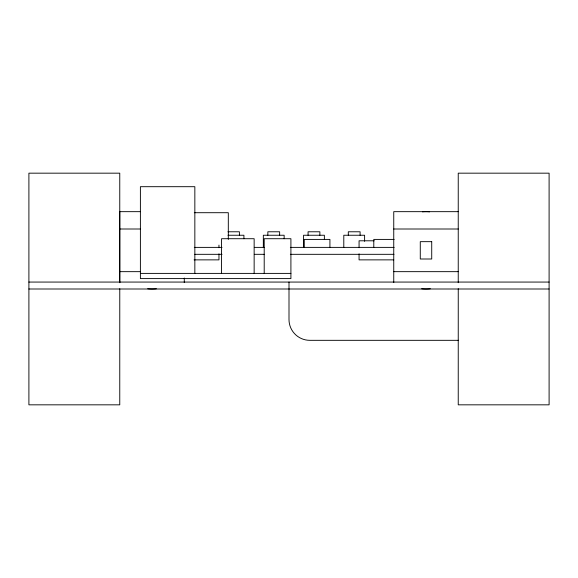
<?xml version="1.0" encoding="UTF-8"?>
<svg xmlns="http://www.w3.org/2000/svg" width="578" height="578" viewBox="0 0 578 578"><rect width="100%" height="100%" fill="white"/><g stroke="black" fill="none" stroke-linecap="round" stroke-linejoin="round"><path stroke-width="0.87" d="M140.382 211.664L119.776 211.664L119.776 282.591M458.253 211.664L393.748 211.664L393.748 282.591M194.302 212.704L228.31 212.704L228.31 239.379M119.776 229.004L140.382 229.004M393.748 229.004L458.253 229.004M227.985 231.778L239.408 231.778L239.408 235.246M227.985 235.246L243.916 235.246L243.916 238.714M394.145 239.408L373.793 239.408L373.793 247.384M374.19 240.795L359.068 240.795L359.068 247.709M194.302 247.384L222.046 247.384M254.313 247.384L264.218 247.384M290.351 247.384L394.145 247.384M194.837 254.32L222.046 254.32M254.313 254.32L264.218 254.32M290.351 254.32L393.972 254.32M194.064 259.869L218.961 259.869L218.961 253.843M393.748 259.869L359.068 259.869L359.068 253.843M119.776 271.66L140.382 271.66M393.748 271.66L458.253 271.66M140.396 273.394L290.907 273.394M28.9 282.064L549.1 282.064M28.9 289L549.1 289M458.585 340.326L309.808 340.326A20.808 20.808 0 0 1 289 319.518L289 282.064M458.238 282.7L458.238 173.169L549.1 173.169L549.1 404.831L458.238 404.831L458.253 288.711M364.602 241.315L364.602 235.246L343.794 235.246L343.794 247.384M360.094 235.246L360.094 231.778L348.303 231.778L348.303 235.246M329.922 247.384L329.922 239.408L304.259 239.408L304.259 247.384M324.374 239.581L324.374 235.246L303.566 235.246L303.566 247.384M319.865 235.246L319.865 231.778L308.074 231.778L308.074 235.246M284.145 238.714L284.145 235.246L263.337 235.246L263.337 247.384M279.636 235.246L279.636 231.778L267.845 231.778L267.845 235.246M264.204 273.394L264.204 238.714L290.907 238.714L290.907 278.596L140.396 278.596L140.396 186.694L194.844 186.694L194.844 273.394M254.147 273.394L254.147 238.714L221.562 238.714L221.562 273.394M218.961 245.115L218.961 247.709M184.281 278.04L184.281 282.591M119.776 288.711L119.762 404.831L28.9 404.831L28.9 173.169L119.762 173.169L119.762 282.7M156.363 288.754A38.668 38.668 0 0 1 147.693 288.754M430.335 288.754A38.668 38.668 0 0 1 421.665 288.754M422.395 211.83A38.668 38.668 0 0 1 429.613 211.83M431.723 241.662L420.278 241.662L420.278 259.002L431.723 259.002L431.723 241.662"/></g></svg>
